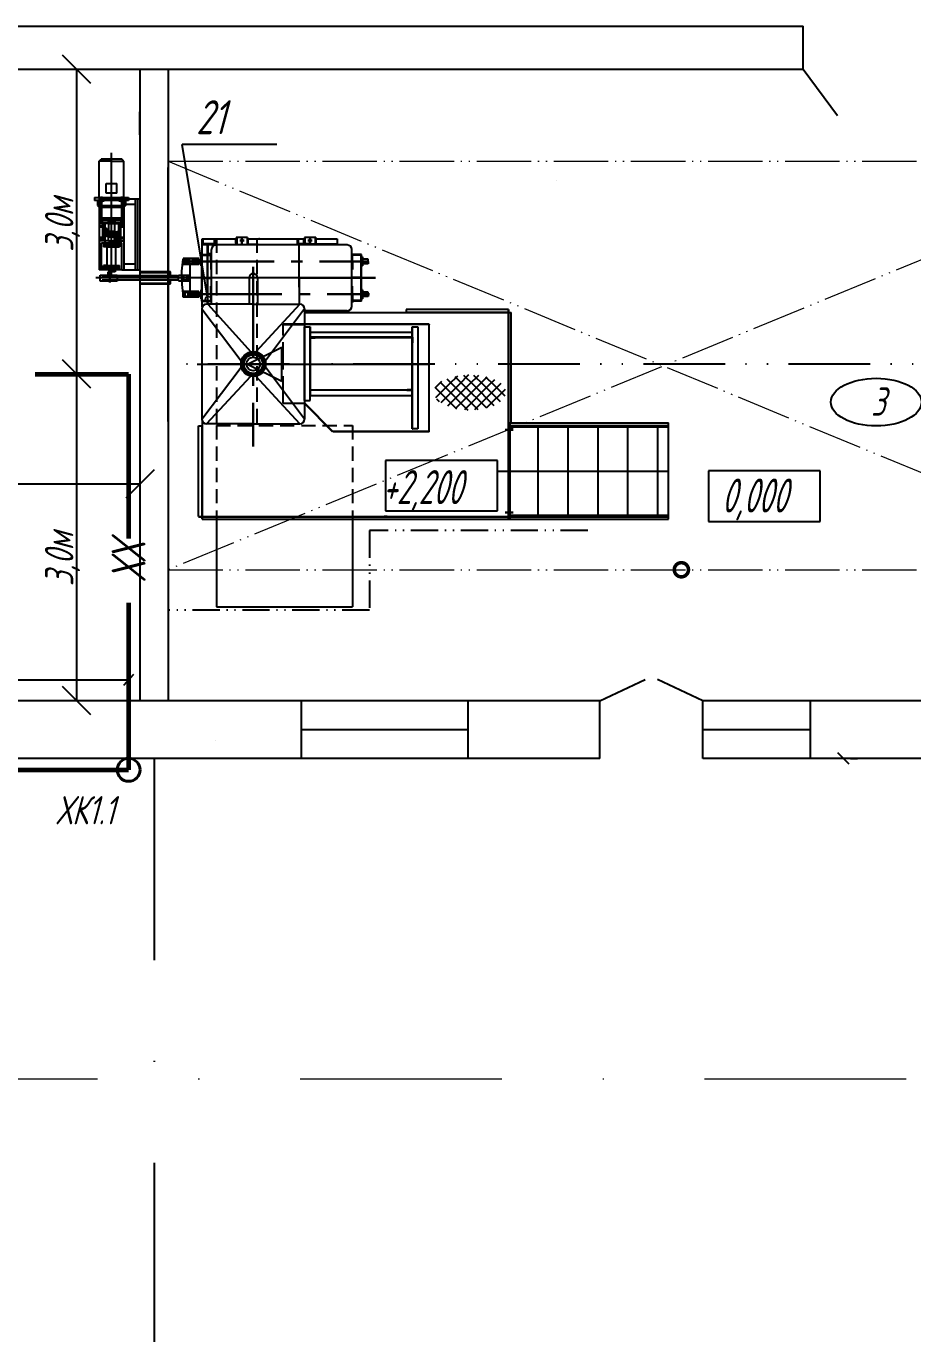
# Model space of a CAD drawing. Header units: millimetres. Extents: x 2185 to 8290, y 601 to 2456.
# Drawn here: x 6578.4 to 6656.6, y 1388.9 to 1504.3 of the extents above; entities that cross this region are included whole.
import ezdxf

# ---------------------------------------------------------------- set-up
doc = ezdxf.new("R2010")
doc.units = ezdxf.units.MM
for name, pattern in [('ACAD_ISO02W100', [15, 12, -3]), ('ACAD_ISO05W100', [33, 24, -3, 0, -3, 0, -3]), ('ACAD_ISO12W100', [21, 12, -3, 0, -3, 0, -3]), ('CENTER2', [28.575, 19.05, -3.175, 3.175, -3.175]), ('DASHDOTX2', [50.8, 25.4, -12.7, 0, -12.7]), ('DASHED2', [0.375, 0.25, -0.125]), ('gost6', [12, 8, -1.5, 1, -1.5])]:
    doc.linetypes.add(name, pattern=pattern)
for name, color, linetype in [('osnovnoy shtamp', 7, 'Continuous'), ('НОВЫЙ', 7, 'Continuous'), ('орудован', 7, 'Continuous'), ('ОСНОВНЫЕ', 7, 'Continuous'), ('РАЗМЕР', 6, 'Continuous'), ('текст', 7, 'Continuous'), ('ТХ', 7, 'Continuous'), ('Штрих', 3, 'ACAD_ISO02W100')]:
    doc.layers.add(name, color=color, linetype=linetype)
for name, color, linetype, lineweight in [('линия связи', 3, 'Continuous', 60), ('Линия связи (Вновь)', 3, 'Continuous', 60), ('осевые', 112, 'gost6', 30), ('размеры', 82, 'Continuous', 25), ('стена', 7, 'Continuous', 18)]:
    doc.layers.add(name, color=color, linetype=linetype, lineweight=lineweight)
doc.styles.add('Simplex', font='simplex.shx', dxfattribs={"width": 0.7, "oblique": 15})
doc.linetypes.add('ограждение1', pattern='A,6.35,-2.54,[133,ltypeshp.shx,S=2.54,R=0,X=-2.54,Y=0],-2.54,25.4', length=36.83)

# ---------------------------------------------------------------- blocks, each defined once
blk = doc.blocks.new('_DotSmall')
at = {"color": 0, "linetype": 'ByBlock', "lineweight": -3, "const_width": 0.5}
blk.add_lwpolyline([(-0.0625, 0, 1), (0.0625, 0, 1)], format="xyb", close=True, dxfattribs=at)
blk = doc.blocks.new('_Oblique')
at = {"color": 0, "linetype": 'ByBlock', "lineweight": -2}
blk.add_line((-0.5, -0.5), (0.5, 0.5), dxfattribs=at)

msp = doc.modelspace()

# ---------------------------------------------------------------- linework, layer by layer
at = {"color": 4}
for p, q in [((6602.95, 1479.03), (6613.95, 1479.03)), ((6602.95, 1479.03), (6621.2, 1479.03)), ((6611.94, 1479.28), (6611.94, 1479.03)), ((6611.95, 1479.06), (6620.95, 1479.06)), ((6620.95, 1461.03), (6620.95, 1479.28)), ((6620.98, 1469.28), (6620.98, 1479.28)), ((6615.53, 1473.17), (6616.03, 1472.66)), ((6616.45, 1473.42), (6615.69, 1472.66)), ((6616.22, 1473.38), (6616.93, 1472.66)), ((6617.44, 1473.52), (6616.59, 1472.66)), ((6617, 1473.49), (6617.83, 1472.66)), ((6618.3, 1473.47), (6617.49, 1472.66)), ((6617.88, 1473.51), (6618.73, 1472.66)), ((6619.05, 1473.33), (6618.39, 1472.66)), ((6618.93, 1473.36), (6619.63, 1472.66)), ((6614.79, 1472.66), (6614.47, 1472.34)), ((6614.5, 1472.4), (6616.37, 1470.53)), ((6615.69, 1472.66), (6614.53, 1471.5)), ((6615.06, 1472.93), (6614.79, 1472.66)), ((6614.95, 1472.85), (6615.14, 1472.66)), ((6616.59, 1472.66), (6614.98, 1471.06)), ((6615.14, 1472.66), (6617.38, 1470.42)), ((6617.49, 1472.66), (6615.58, 1470.75)), ((6616.03, 1472.66), (6618.24, 1470.46)), ((6618.39, 1472.66), (6616.27, 1470.55)), ((6616.93, 1472.66), (6619, 1470.6)), ((6619.28, 1472.66), (6617.06, 1470.44)), ((6617.83, 1472.66), (6619.67, 1470.83)), ((6620.18, 1472.66), (6617.95, 1470.43)), ((6618.73, 1472.66), (6620.23, 1471.16)), ((6620.65, 1472.23), (6619.02, 1470.6)), ((6619.71, 1473.09), (6619.28, 1472.66)), ((6619.63, 1472.66), (6620.63, 1471.66)), ((6620.27, 1472.75), (6620.18, 1472.66)), ((6614.59, 1471.42), (6614.84, 1471.17)), ((6593.92, 1469.03), (6593.92, 1460.78)), ((6593.95, 1469.46), (6593.95, 1460.78)), ((6620.95, 1461.03), (6620.95, 1469.26)), ((6620.95, 1461.03), (6620.95, 1469.17)), ((6620.95, 1460.78), (6620.95, 1469.03)), ((6621.07, 1469.28), (6621.07, 1460.78)), ((6621.07, 1469.06), (6635.07, 1469.06)), ((6621.07, 1469.03), (6635.07, 1469.03)), ((6635.07, 1468.91), (6621.07, 1468.91)), ((6623.58, 1461.15), (6623.58, 1468.91)), ((6626.21, 1461.15), (6626.21, 1468.91)), ((6628.85, 1461.15), (6628.85, 1468.91)), ((6631.48, 1461.15), (6631.48, 1468.91)), ((6634.11, 1461.15), (6634.11, 1468.91)), ((6635.07, 1460.78), (6635.07, 1469.28)), ((6593.63, 1461.03), (6620.95, 1461.03)), ((6593.63, 1461), (6620.95, 1461)), ((6600.65, 1461.03), (6620, 1461.03)), ((6621.07, 1461.15), (6635.07, 1461.15)), ((6621.07, 1461.03), (6635.07, 1461.03)), ((6621.07, 1461), (6635.07, 1461))]:
    msp.add_line(p, q, dxfattribs=at)
for p, q in [((6587.45, 1446.59), (6538.3, 1446.59)), ((6587.89, 1447.08), (6587.01, 1446.12))]:
    msp.add_line(p, q)
at = {"color": 1, "lineweight": 40}
msp.add_circle((6587.45, 1438.68), 1.01, dxfattribs=at)
at = {"layer": 'линия связи'}
for p, q in [((6579.2, 1473.59), (6587.45, 1473.59)), ((6587.45, 1473.59), (6587.45, 1459.1)), ((6587.45, 1453.41), (6587.45, 1438.68)), ((6574.9, 1438.68), (6587.45, 1438.68))]:
    msp.add_line(p, q, dxfattribs=at)
at = {"layer": 'НОВЫЙ', "color": 3, "linetype": 'CENTER2', "ltscale": 5}
for p, q in [((6585.95, 1482.62), (6585.95, 1493.11)), ((6604.45, 1482.08), (6584.56, 1482.08)), ((6593.51, 1474.48), (6613.96, 1474.48)), ((6620.05, 1465.03), (6635.07, 1465.03))]:
    msp.add_line(p, q, dxfattribs=at)
at = {"layer": 'НОВЫЙ', "color": 5, "linetype": 'DASHED2', "ltscale": 5}
for p, q in [((6595.19, 1485.53), (6595.19, 1469.07)), ((6598.75, 1485.53), (6598.75, 1469.07)), ((6595.19, 1469.07), (6607.19, 1469.07)), ((6595.19, 1469.07), (6595.19, 1460.78)), ((6607.19, 1469.07), (6607.19, 1460.78))]:
    msp.add_line(p, q, dxfattribs=at)
at = {"layer": 'НОВЫЙ', "color": 4, "linetype": 'ограждение1', "ltscale": 3}
for p, q in [((6620.95, 1479.28), (6611.94, 1479.28)), ((6621.2, 1469.28), (6621.2, 1479.03)), ((6593.63, 1461.03), (6593.63, 1469.03)), ((6620.95, 1469.28), (6635.07, 1469.28)), ((6593.95, 1460.78), (6635.07, 1460.78))]:
    msp.add_line(p, q, dxfattribs=at)
at = {"layer": 'НОВЫЙ', "color": 5, "ltscale": 10}
for p, q in [((6597.95, 1474.48), (6600.95, 1475.98)), ((6600.95, 1472.98), (6600.95, 1475.98)), ((6597.95, 1474.48), (6600.95, 1472.98))]:
    msp.add_line(p, q, dxfattribs=at)
at = {"layer": 'НОВЫЙ', "color": 3, "linetype": 'Continuous', "ltscale": 0.1}
for p, q in [((6619.97, 1465.97), (6610.11, 1465.97)), ((6610.11, 1465.97), (6610.11, 1461.52)), ((6619.97, 1461.52), (6619.97, 1465.97)), ((6648.44, 1465.05), (6638.58, 1465.05)), ((6638.58, 1465.05), (6638.58, 1460.6)), ((6648.44, 1460.6), (6648.44, 1465.05)), ((6610.11, 1461.52), (6619.97, 1461.52)), ((6638.58, 1460.6), (6648.44, 1460.6))]:
    msp.add_line(p, q, dxfattribs=at)
at = {"layer": 'НОВЫЙ', "color": 4}
msp.add_ellipse((6653.38, 1471.12), major_axis=(-4, 0), ratio=0.525, dxfattribs=at)
at = {"layer": 'осевые', "color": 3}
for p, q in [((6585.31, 1488.86), (6584.74, 1488.86)), ((6585.05, 1487.16), (6585.05, 1489.25)), ((6585.05, 1488.86), (6585.05, 1488.86)), ((6586.59, 1488.86), (6587.16, 1488.86)), ((6586.85, 1487.16), (6586.85, 1489.25)), ((6586.85, 1488.86), (6586.85, 1488.86)), ((6585.95, 1487.16), (6584.86, 1487.16)), ((6585.05, 1487.02), (6585.05, 1487.45)), ((6585.05, 1487.16), (6585.05, 1487.16)), ((6585.95, 1487.16), (6587.04, 1487.16)), ((6586.85, 1487.02), (6586.85, 1487.45)), ((6586.85, 1487.16), (6586.85, 1487.16)), ((6586.85, 1487.02), (6586.85, 1486.96)), ((6584.85, 1486.66), (6585.15, 1486.66)), ((6584.85, 1486.66), (6585, 1486.66)), ((6585, 1486.76), (6585, 1486.49)), ((6587.05, 1486.66), (6586.75, 1486.66)), ((6586.9, 1486.76), (6586.9, 1486.49)), ((6587.05, 1486.66), (6586.9, 1486.66)), ((6584.85, 1485.56), (6585.15, 1485.56)), ((6584.85, 1485.56), (6585, 1485.56)), ((6585, 1485.46), (6585, 1485.73)), ((6586.67, 1484.93), (6585.19, 1484.93)), ((6585.35, 1485.09), (6585.35, 1484.77)), ((6586.55, 1485.09), (6586.55, 1484.77)), ((6587.05, 1485.56), (6586.75, 1485.56)), ((6586.9, 1485.46), (6586.9, 1485.73)), ((6587.05, 1485.56), (6586.9, 1485.56)), ((6597.64, 1485.38), (6597.26, 1485.38)), ((6597.45, 1485.71), (6597.45, 1484.92)), ((6603.64, 1485.38), (6603.26, 1485.38)), ((6603.45, 1485.71), (6603.45, 1484.92)), ((6592.28, 1483.53), (6608.59, 1483.53)), ((6592.4, 1483.62), (6592.4, 1483.45)), ((6592.7, 1483.62), (6592.7, 1483.45)), ((6593.2, 1483.62), (6593.2, 1483.45)), ((6593.5, 1483.62), (6593.5, 1483.45)), ((6586.65, 1483.03), (6585.21, 1483.03)), ((6585.35, 1483.19), (6585.35, 1482.87)), ((6585.8, 1482.62), (6585.8, 1481.68)), ((6586.55, 1483.19), (6586.55, 1482.87)), ((6598.45, 1483.05), (6598.45, 1467.2)), ((6592.38, 1482.08), (6592.21, 1482.08)), ((6592.3, 1482.21), (6592.3, 1481.98)), ((6592.68, 1482.08), (6592.51, 1482.08)), ((6592.6, 1482.22), (6592.6, 1481.96)), ((6609.22, 1482.08), (6602.48, 1482.08)), ((6592.48, 1480.63), (6592.31, 1480.63)), ((6592.4, 1480.55), (6592.4, 1480.72)), ((6592.78, 1480.63), (6592.61, 1480.63)), ((6592.7, 1480.55), (6592.7, 1480.72)), ((6592.96, 1480.63), (6608.7, 1480.63)), ((6593.2, 1480.55), (6593.2, 1480.72)), ((6593.5, 1480.55), (6593.5, 1480.72)), ((6603.45, 1479.17), (6603.45, 1479.18)), ((6597.69, 1475.24), (6597.8, 1475.13)), ((6599.21, 1475.24), (6599.1, 1475.13)), ((6597.69, 1473.72), (6597.8, 1473.83)), ((6599.21, 1473.72), (6599.1, 1473.83)), ((6620.65, 1468.68), (6621.36, 1468.68)), ((6620.65, 1461.38), (6621.36, 1461.38))]:
    msp.add_line(p, q, dxfattribs=at)
at = {"layer": 'осевые', "color": 3, "lineweight": -3, "ltscale": 0.2}
for p, q in [((6585.5, 1486.42), (6585.5, 1485.77)), ((6586.4, 1486.17), (6586.4, 1485.43))]:
    msp.add_line(p, q, dxfattribs=at)
at = {"layer": 'осевые', "color": 3}
msp.add_circle((6598.45, 1474.48), 1, dxfattribs=at)
at = {"layer": 'ОСНОВНЫЕ', "color": 3, "lineweight": -3, "ltscale": 0.2}
for p, q in [((6584.86, 1492.38), (6585.04, 1492.56)), ((6586.86, 1492.56), (6585.04, 1492.56)), ((6587.04, 1492.38), (6586.86, 1492.56)), ((6585.48, 1490.4), (6586.41, 1490.4)), ((6585.48, 1489.54), (6585.48, 1490.4)), ((6586.41, 1489.54), (6585.48, 1489.54)), ((6586.41, 1489.54), (6586.41, 1490.4)), ((6584.45, 1489.16), (6584.45, 1488.89)), ((6587.45, 1488.89), (6584.45, 1488.89)), ((6584.72, 1488.89), (6584.72, 1488.46)), ((6584.72, 1488.46), (6587.18, 1488.46)), ((6584.72, 1488.46), (6584.86, 1488.33)), ((6584.86, 1488.33), (6587.04, 1488.33)), ((6587.18, 1488.46), (6587.04, 1488.33)), ((6587.18, 1488.89), (6587.18, 1488.46)), ((6587.45, 1489.16), (6587.45, 1488.89)), ((6586.96, 1487.34), (6584.94, 1487.34)), ((6585.72, 1486.98), (6585.47, 1487.34)), ((6585.72, 1486.86), (6585.72, 1486.98)), ((6585.72, 1486.98), (6586.18, 1486.98)), ((6586.18, 1486.98), (6586.42, 1487.34)), ((6586.18, 1486.86), (6586.18, 1486.98)), ((6585.35, 1485.86), (6585.35, 1486.18)), ((6585.67, 1486.18), (6585.35, 1486.18)), ((6585.35, 1486.04), (6585.45, 1486.04)), ((6585.35, 1485.95), (6585.45, 1485.95)), ((6585.96, 1485.86), (6585.35, 1485.86)), ((6585.4, 1486.04), (6585.4, 1486.04)), ((6585.41, 1486.33), (6585.41, 1486.21)), ((6585.5, 1486.42), (6585.45, 1486.42)), ((6585.45, 1486.04), (6586.55, 1486.04)), ((6585.45, 1485.95), (6586.35, 1485.95)), ((6585.48, 1486.3), (6585.52, 1486.3)), ((6585.5, 1486.29), (6585.48, 1486.29)), ((6585.48, 1486.29), (6585.48, 1486.29)), ((6585.5, 1486.42), (6585.55, 1486.42)), ((6585.5, 1486.19), (6585.5, 1486.19)), ((6585.57, 1486.29), (6585.57, 1486.29)), ((6585.65, 1485.66), (6585.65, 1485.86)), ((6585.67, 1486.86), (6586.22, 1486.86)), ((6585.67, 1486.86), (6585.67, 1486.18)), ((6586.25, 1486.18), (6585.67, 1486.18)), ((6586.35, 1485.86), (6585.96, 1485.86)), ((6586.22, 1486.86), (6586.22, 1486.18)), ((6586.25, 1486.04), (6586.25, 1486.18)), ((6586.35, 1485.95), (6586.55, 1485.95)), ((6586.55, 1485.86), (6586.35, 1485.86)), ((6586.55, 1486.04), (6586.55, 1485.86)), ((6586.55, 1485.86), (6586.55, 1485.66)), ((6585.67, 1485.66), (6585.65, 1485.66)), ((6586.55, 1485.66), (6585.67, 1485.66)), ((6585.67, 1485.35), (6585.67, 1485.66)), ((6586.22, 1485.35), (6586.22, 1485.66)), ((6586.4, 1485.43), (6586.35, 1485.43)), ((6586.38, 1485.56), (6586.42, 1485.56)), ((6586.4, 1485.55), (6586.38, 1485.55)), ((6586.4, 1485.43), (6586.45, 1485.43)), ((6586.42, 1485.55), (6586.42, 1485.55)), ((6586.45, 1485.43), (6586.45, 1485.64)), ((6613.96, 1478), (6602.96, 1478)), ((6613.96, 1477.97), (6602.96, 1477.97)), ((6602.96, 1477.75), (6602.96, 1471)), ((6602.96, 1471.25), (6602.96, 1477.75)), ((6602.96, 1477.75), (6602.96, 1471.25)), ((6602.96, 1477.75), (6603.46, 1477.75)), ((6603.46, 1477.75), (6603.42, 1477.75)), ((6603.42, 1477.75), (6603.42, 1477.75)), ((6603.42, 1477.75), (6603.42, 1471.25)), ((6603.46, 1471.25), (6603.46, 1477.75)), ((6603.46, 1477.75), (6603.46, 1477.3)), ((6612.46, 1468.75), (6612.46, 1477.75)), ((6612.46, 1477.75), (6612.96, 1477.75)), ((6612.5, 1468.75), (6612.5, 1477.75)), ((6612.96, 1477.75), (6612.96, 1468.75)), ((6613.96, 1468.5), (6613.96, 1478)), ((6603.92, 1476.84), (6603.42, 1476.84)), ((6603.46, 1477.3), (6612.46, 1477.3)), ((6603.46, 1477.3), (6603.46, 1471.7)), ((6612.46, 1476.84), (6603.46, 1476.84)), ((6612.46, 1476.8), (6603.46, 1476.8)), ((6603.51, 1476.8), (6603.9, 1476.8)), ((6612, 1476.84), (6612.5, 1476.84)), ((6612, 1476.82), (6612, 1476.84)), ((6612.4, 1476.8), (6612.02, 1476.8)), ((6612.46, 1477.3), (6612.46, 1476.8)), ((6612.46, 1476.8), (6612.46, 1476.84)), ((6612.46, 1476.84), (6612.46, 1476.84)), ((6612.46, 1476.8), (6612.46, 1476.8)), ((6612.46, 1476.8), (6612.46, 1476.8)), ((6612.46, 1476.36), (6612.46, 1476.74)), ((6612.5, 1476.84), (6612.5, 1476.34)), ((6612.46, 1476.34), (6612.46, 1476.34)), ((6612.5, 1476.34), (6612.48, 1476.34)), ((6612.46, 1472.16), (6603.46, 1472.16)), ((6612, 1472.18), (6612, 1472.16)), ((6612, 1472.16), (6612.5, 1472.16)), ((6612.4, 1472.2), (6612.02, 1472.2)), ((6602.96, 1471.25), (6603.46, 1471.25)), ((6605.43, 1468.51), (6602.96, 1471)), ((6605.46, 1468.53), (6602.98, 1471.02)), ((6603.46, 1471.7), (6612.46, 1471.7)), ((6603.46, 1471.25), (6603.46, 1471.25)), ((6613.96, 1468.53), (6605.46, 1468.53)), ((6613.96, 1468.5), (6605.46, 1468.5)), ((6612.96, 1468.75), (6612.46, 1468.75))]:
    msp.add_line(p, q, dxfattribs=at)
at = {"layer": 'ОСНОВНЫЕ', "color": 3}
for p, q in [((6584.86, 1489.16), (6584.86, 1492.38)), ((6585.95, 1492.38), (6584.86, 1492.38)), ((6585.95, 1492.38), (6587.04, 1492.38)), ((6587.04, 1489.16), (6587.04, 1492.38)), ((6590.95, 1482.62), (6590.95, 1490.37)), ((6584.45, 1489.16), (6587.45, 1489.16)), ((6584.85, 1488.34), (6584.85, 1482.78)), ((6584.94, 1488.33), (6584.94, 1487.34)), ((6585.95, 1488.33), (6586.96, 1488.33)), ((6586.96, 1488.33), (6586.96, 1487.34)), ((6587.05, 1482.78), (6587.05, 1488.33)), ((6588.05, 1488.56), (6587.18, 1488.56)), ((6587.45, 1489.06), (6588.45, 1489.06)), ((6588.05, 1482.78), (6588.05, 1489.06)), ((6588.25, 1489.06), (6588.25, 1482.78)), ((6584.85, 1486.96), (6585.72, 1486.96)), ((6585.35, 1486.96), (6585.35, 1485.18)), ((6586.18, 1486.96), (6587.05, 1486.96)), ((6586.55, 1486.96), (6586.55, 1485.18)), ((6585.67, 1486.86), (6584.85, 1486.86)), ((6585.15, 1486.86), (6585.15, 1485.35)), ((6585.17, 1486.86), (6585.17, 1485.35)), ((6585.4, 1485.84), (6585.4, 1485.86)), ((6585.6, 1485.84), (6585.4, 1485.84)), ((6585.41, 1486.33), (6585.49, 1486.33)), ((6585.5, 1486.21), (6585.41, 1486.21)), ((6585.41, 1485.84), (6585.41, 1485.77)), ((6585.42, 1486.33), (6585.42, 1486.29)), ((6585.44, 1486.29), (6585.42, 1486.29)), ((6585.44, 1486.33), (6585.44, 1486.29)), ((6585.45, 1486.42), (6585.45, 1486.21)), ((6585.45, 1485.84), (6585.45, 1485.77)), ((6585.49, 1486.33), (6585.49, 1486.3)), ((6585.49, 1486.29), (6585.52, 1486.29)), ((6585.5, 1486.21), (6585.59, 1486.21)), ((6585.59, 1486.33), (6585.51, 1486.33)), ((6585.51, 1486.33), (6585.51, 1486.3)), ((6585.55, 1486.42), (6585.55, 1486.21)), ((6585.55, 1486.33), (6585.55, 1486.21)), ((6585.55, 1485.84), (6585.55, 1485.77)), ((6585.56, 1486.33), (6585.56, 1486.29)), ((6585.56, 1486.29), (6585.58, 1486.29)), ((6585.58, 1486.33), (6585.58, 1486.29)), ((6585.59, 1486.21), (6585.59, 1486.33)), ((6585.59, 1485.84), (6585.59, 1485.77)), ((6585.6, 1485.84), (6585.6, 1485.86)), ((6586.22, 1486.86), (6587.05, 1486.86)), ((6586.3, 1486.06), (6586.3, 1486.04)), ((6586.5, 1486.06), (6586.3, 1486.06)), ((6586.31, 1486.13), (6586.4, 1486.13)), ((6586.31, 1486.06), (6586.31, 1486.13)), ((6586.35, 1486.06), (6586.35, 1486.13)), ((6586.49, 1486.13), (6586.4, 1486.13)), ((6586.45, 1486.06), (6586.45, 1486.13)), ((6586.49, 1486.06), (6586.49, 1486.13)), ((6586.5, 1486.06), (6586.5, 1486.04)), ((6586.73, 1486.86), (6586.73, 1485.35)), ((6586.75, 1486.86), (6586.75, 1485.35)), ((6585.67, 1485.35), (6584.85, 1485.35)), ((6585.05, 1485.18), (6586.85, 1485.18)), ((6585.05, 1482.78), (6585.05, 1485.18)), ((6585.47, 1485.06), (6585.25, 1485.06)), ((6585.25, 1485.06), (6585.25, 1484.81)), ((6585.5, 1484.81), (6585.25, 1484.81)), ((6585.41, 1485.77), (6585.5, 1485.77)), ((6585.47, 1485.07), (6585.47, 1485.14)), ((6585.47, 1485.14), (6586.42, 1485.14)), ((6585.47, 1485.12), (6585.47, 1484.84)), ((6586.42, 1485.07), (6585.47, 1485.07)), ((6586.42, 1485.06), (6585.47, 1485.06)), ((6586.42, 1485.06), (6585.47, 1485.06)), ((6586.42, 1484.84), (6585.47, 1484.84)), ((6585.47, 1484.84), (6585.5, 1484.81)), ((6585.59, 1485.77), (6585.5, 1485.77)), ((6585.5, 1484.81), (6586.39, 1484.81)), ((6585.57, 1483.16), (6585.57, 1484.81)), ((6585.67, 1485.35), (6586.22, 1485.35)), ((6585.67, 1485.14), (6585.73, 1485.17)), ((6585.72, 1485.35), (6586.18, 1485.35)), ((6585.73, 1485.17), (6586.17, 1485.17)), ((6585.8, 1485.35), (6585.8, 1485.17)), ((6586.1, 1485.17), (6586.1, 1485.35)), ((6586.1, 1485.17), (6586.1, 1485.35)), ((6586.1, 1485.28), (6586.1, 1485.17)), ((6586.22, 1485.14), (6586.17, 1485.17)), ((6586.22, 1485.35), (6587.05, 1485.35)), ((6586.4, 1485.64), (6586.31, 1485.64)), ((6586.31, 1485.64), (6586.31, 1485.52)), ((6586.31, 1485.52), (6586.39, 1485.52)), ((6586.34, 1485.56), (6586.32, 1485.56)), ((6586.32, 1485.52), (6586.32, 1485.56)), ((6586.32, 1483.16), (6586.32, 1484.81)), ((6586.34, 1485.52), (6586.34, 1485.56)), ((6586.35, 1485.52), (6586.35, 1485.64)), ((6586.35, 1485.43), (6586.35, 1485.64)), ((6586.41, 1485.56), (6586.39, 1485.56)), ((6586.39, 1485.52), (6586.39, 1485.55)), ((6586.39, 1485.55), (6586.42, 1485.55)), ((6586.42, 1484.84), (6586.39, 1484.81)), ((6586.39, 1484.81), (6586.65, 1484.81)), ((6586.4, 1485.64), (6586.49, 1485.64)), ((6586.41, 1485.52), (6586.41, 1485.55)), ((6586.49, 1485.52), (6586.41, 1485.52)), ((6586.42, 1485.06), (6586.42, 1485.14)), ((6586.42, 1485.06), (6586.42, 1484.84)), ((6586.42, 1485.06), (6586.65, 1485.06)), ((6586.45, 1485.43), (6586.45, 1485.64)), ((6586.46, 1485.56), (6586.48, 1485.56)), ((6586.46, 1485.52), (6586.46, 1485.56)), ((6586.48, 1485.52), (6586.48, 1485.56)), ((6586.49, 1485.52), (6586.49, 1485.64)), ((6586.65, 1485.06), (6586.65, 1484.81)), ((6586.85, 1482.78), (6586.85, 1485.18)), ((6593.95, 1484.13), (6593.95, 1485.53)), ((6593.95, 1485.53), (6596.95, 1485.53)), ((6593.95, 1485.03), (6596.95, 1485.03)), ((6594.45, 1484.13), (6594.45, 1485.03)), ((6594.45, 1485.03), (6594.45, 1484.23)), ((6606.73, 1484.98), (6595.16, 1484.98)), ((6595.25, 1484.98), (6595.25, 1485.03)), ((6596.9, 1485.15), (6596.9, 1485.53)), ((6596.95, 1485.63), (6596.95, 1484.98)), ((6597.95, 1485.63), (6596.95, 1485.63)), ((6596.95, 1485.63), (6596.99, 1485.63)), ((6596.99, 1485.63), (6596.99, 1484.98)), ((6597.45, 1485.29), (6597.45, 1485.43)), ((6597.95, 1485.63), (6597.91, 1485.63)), ((6597.91, 1485.63), (6597.91, 1484.98)), ((6597.95, 1485.63), (6597.95, 1484.98)), ((6597.95, 1485.53), (6602.95, 1485.53)), ((6598, 1485.53), (6597.95, 1485.53)), ((6597.95, 1485.03), (6602.95, 1485.03)), ((6598, 1485.15), (6598, 1485.53)), ((6598.88, 1485.03), (6598.02, 1485.03)), ((6598.88, 1485.03), (6598.02, 1485.03)), ((6599, 1485.53), (6598.95, 1485.53)), ((6599, 1485.53), (6598.95, 1485.53)), ((6602.48, 1481.25), (6602.48, 1484.98)), ((6602.9, 1485.15), (6602.9, 1485.53)), ((6602.95, 1485.63), (6602.95, 1484.98)), ((6603.95, 1485.63), (6602.95, 1485.63)), ((6602.95, 1485.63), (6602.99, 1485.63)), ((6602.99, 1485.63), (6602.99, 1484.98)), ((6603.95, 1485.63), (6603.91, 1485.63)), ((6603.91, 1485.63), (6603.91, 1484.98)), ((6603.95, 1485.63), (6603.95, 1484.98)), ((6603.95, 1485.53), (6605.85, 1485.53)), ((6603.95, 1485.03), (6605.85, 1485.03)), ((6604, 1485.15), (6604, 1485.53)), ((6605.85, 1485.53), (6605.85, 1485.03)), ((6592.15, 1482.68), (6592.25, 1483.73)), ((6593.65, 1483.78), (6592.25, 1483.78)), ((6592.25, 1483.78), (6592.25, 1483.28)), ((6592.25, 1483.71), (6592.85, 1483.71)), ((6592.85, 1483.35), (6592.85, 1483.71)), ((6593.05, 1483.71), (6593.05, 1483.35)), ((6593.05, 1483.71), (6593.82, 1483.71)), ((6593.65, 1483.28), (6593.65, 1483.78)), ((6593.65, 1483.35), (6593.65, 1483.71)), ((6593.9, 1483.93), (6593.82, 1483.93)), ((6593.82, 1483.93), (6593.82, 1483.93)), ((6593.82, 1483.93), (6593.82, 1483.13)), ((6593.9, 1480.03), (6593.9, 1484.13)), ((6593.9, 1484.13), (6594.76, 1484.13)), ((6593.95, 1480.03), (6593.95, 1484.13)), ((6593.95, 1484.09), (6594.76, 1484.09)), ((6594.45, 1484.23), (6594.71, 1484.23)), ((6594.45, 1480.07), (6594.45, 1484.09)), ((6594.71, 1484.13), (6594.71, 1484.25)), ((6594.71, 1484.25), (6594.74, 1484.25)), ((6594.71, 1483.54), (6594.71, 1484.09)), ((6594.71, 1483.54), (6594.71, 1482.83)), ((6594.74, 1484.25), (6594.74, 1484.14)), ((6594.74, 1484.23), (6594.76, 1484.23)), ((6594.74, 1484.13), (6594.74, 1484.22)), ((6594.74, 1484.22), (6594.76, 1484.22)), ((6594.74, 1484.09), (6594.74, 1483.76)), ((6594.74, 1482.83), (6594.74, 1483.76)), ((6594.76, 1479.75), (6594.76, 1484.58)), ((6607.13, 1479.58), (6607.13, 1484.58)), ((6607.16, 1484.21), (6607.13, 1484.21)), ((6608, 1484.13), (6607.13, 1484.13)), ((6607.95, 1484.09), (6607.13, 1484.09)), ((6607.19, 1484.24), (6607.16, 1484.24)), ((6607.16, 1484.24), (6607.16, 1484.13)), ((6607.16, 1484.13), (6607.16, 1484.21)), ((6607.16, 1484.09), (6607.16, 1483.76)), ((6607.16, 1483.53), (6607.16, 1484.09)), ((6607.16, 1482.82), (6607.16, 1483.76)), ((6607.19, 1484.13), (6607.19, 1484.24)), ((6607.19, 1483.53), (6607.19, 1484.09)), ((6607.19, 1483.53), (6607.19, 1482.82)), ((6607.95, 1480.03), (6607.95, 1484.13)), ((6608, 1480.03), (6608, 1484.13)), ((6608.08, 1483.93), (6608, 1483.93)), ((6608.09, 1483.93), (6608.09, 1483.13)), ((6608.59, 1483.73), (6608.09, 1483.73)), ((6608.59, 1483.53), (6608.59, 1483.73)), ((6608.59, 1483.73), (6608.59, 1483.73)), ((6608.59, 1483.53), (6608.59, 1483.33)), ((6585.77, 1482.78), (6584.85, 1482.78)), ((6585.25, 1482.91), (6585.25, 1483.16)), ((6585.5, 1483.16), (6585.25, 1483.16)), ((6585.47, 1482.91), (6585.25, 1482.91)), ((6585.47, 1483.13), (6585.5, 1483.16)), ((6585.47, 1482.91), (6585.47, 1483.13)), ((6586.42, 1483.13), (6585.47, 1483.13)), ((6586.42, 1482.91), (6585.47, 1482.91)), ((6585.47, 1482.91), (6585.47, 1482.83)), ((6585.47, 1482.84), (6585.47, 1482.9)), ((6586.42, 1482.9), (6585.47, 1482.9)), ((6585.47, 1482.83), (6586.42, 1482.83)), ((6585.5, 1483.16), (6586.39, 1483.16)), ((6585.95, 1482.62), (6585.65, 1482.62)), ((6585.65, 1482.31), (6585.65, 1482.62)), ((6585.67, 1482.83), (6585.73, 1482.8)), ((6585.73, 1482.8), (6586.17, 1482.8)), ((6585.75, 1482.62), (6585.75, 1482.74)), ((6585.77, 1482.74), (6585.77, 1482.8)), ((6585.77, 1482.8), (6585.77, 1482.74)), ((6585.77, 1482.74), (6586.27, 1482.74)), ((6586.27, 1482.62), (6585.95, 1482.62)), ((6585.95, 1482.31), (6585.95, 1482.62)), ((6586.12, 1482.74), (6586.12, 1482.8)), ((6586.85, 1482.78), (6586.12, 1482.78)), ((6586.22, 1482.83), (6586.17, 1482.8)), ((6586.27, 1482.74), (6586.27, 1482.62)), ((6586.42, 1483.13), (6586.39, 1483.16)), ((6586.39, 1483.16), (6586.65, 1483.16)), ((6586.42, 1482.91), (6586.42, 1483.13)), ((6586.42, 1482.91), (6586.65, 1482.91)), ((6586.42, 1482.91), (6586.42, 1482.83)), ((6586.65, 1482.91), (6586.65, 1483.16)), ((6586.85, 1482.78), (6588.45, 1482.78)), ((6588.05, 1483.28), (6587.05, 1483.28)), ((6591.15, 1482.62), (6588.45, 1482.62)), ((6588.45, 1482.62), (6588.45, 1482.56)), ((6588.45, 1482.56), (6591.15, 1482.56)), ((6591.15, 1482.27), (6591.15, 1482.62)), ((6591.85, 1482.33), (6592.77, 1482.33)), ((6591.85, 1481.83), (6591.85, 1482.33)), ((6592.15, 1482.33), (6592.15, 1482.68)), ((6592.25, 1483.35), (6592.85, 1483.35)), ((6593.65, 1483.28), (6592.25, 1483.28)), ((6592.25, 1483.28), (6593.65, 1483.28)), ((6592.77, 1482.08), (6592.77, 1482.33)), ((6592.85, 1483.28), (6592.85, 1482.33)), ((6592.85, 1482.33), (6592.85, 1480.88)), ((6593.05, 1483.35), (6593.82, 1483.35)), ((6593.82, 1483.13), (6593.9, 1483.13)), ((6594.71, 1482.83), (6594.74, 1482.83)), ((6594.74, 1482.86), (6594.77, 1482.86)), ((6607.16, 1482.85), (6607.13, 1482.85)), ((6607.19, 1482.82), (6607.16, 1482.82)), ((6608, 1483.13), (6608.08, 1483.13)), ((6608.59, 1483.33), (6608.09, 1483.33)), ((6608.59, 1483.33), (6608.59, 1483.33)), ((6584.93, 1481.79), (6584.93, 1482.31)), ((6584.93, 1482.31), (6586.43, 1482.31)), ((6586.43, 1481.79), (6584.93, 1481.79)), ((6591.77, 1482.27), (6585.13, 1482.27)), ((6591.85, 1481.89), (6585.13, 1481.89)), ((6585.8, 1482.31), (6585.65, 1482.31)), ((6585.65, 1482.31), (6585.65, 1482.31)), ((6586.43, 1482.31), (6586.43, 1482.08)), ((6586.43, 1482.08), (6586.43, 1481.79)), ((6588.45, 1481.6), (6591.15, 1481.6)), ((6591.15, 1481.54), (6588.45, 1481.54)), ((6588.45, 1481.54), (6591.15, 1481.54)), ((6590.95, 1469.42), (6590.95, 1481.54)), ((6591.15, 1481.54), (6591.05, 1481.54)), ((6591.15, 1481.54), (6591.15, 1481.89)), ((6591.67, 1482.27), (6591.85, 1482.27)), ((6591.85, 1481.83), (6592.77, 1481.83)), ((6592.12, 1482.28), (6592.12, 1481.88)), ((6592.77, 1482.28), (6592.12, 1482.28)), ((6592.77, 1481.88), (6592.12, 1481.88)), ((6592.15, 1481.83), (6592.15, 1481.48)), ((6592.15, 1481.48), (6592.25, 1480.43)), ((6592.77, 1482.09), (6592.77, 1481.83)), ((6593.95, 1482.1), (6594.76, 1482.1)), ((6593.95, 1482.06), (6594.76, 1482.06)), ((6594.71, 1480.64), (6594.71, 1481.35)), ((6594.71, 1481.35), (6594.74, 1481.35)), ((6594.74, 1481.35), (6594.74, 1480.41)), ((6594.74, 1481.32), (6594.76, 1481.32)), ((6598.07, 1482.08), (6598.07, 1479.75)), ((6598.82, 1482.08), (6598.82, 1479.75)), ((6602.48, 1482.08), (6602.48, 1479.75)), ((6607.95, 1482.1), (6607.13, 1482.1)), ((6607.95, 1482.06), (6607.13, 1482.06)), ((6607.16, 1481.31), (6607.13, 1481.31)), ((6607.19, 1481.34), (6607.16, 1481.34)), ((6607.16, 1481.34), (6607.16, 1480.41)), ((6607.19, 1480.63), (6607.19, 1481.34)), ((6593.65, 1480.88), (6592.25, 1480.88)), ((6592.25, 1480.38), (6592.25, 1480.88)), ((6592.25, 1480.88), (6593.65, 1480.88)), ((6592.25, 1480.81), (6592.85, 1480.81)), ((6592.25, 1480.45), (6592.85, 1480.45)), ((6593.65, 1480.38), (6592.25, 1480.38)), ((6592.85, 1480.81), (6592.85, 1480.45)), ((6593.05, 1480.45), (6593.05, 1480.81)), ((6593.05, 1480.81), (6593.82, 1480.81)), ((6593.05, 1480.45), (6593.82, 1480.45)), ((6593.65, 1480.88), (6593.65, 1480.38)), ((6593.65, 1480.81), (6593.65, 1480.45)), ((6593.9, 1481.03), (6593.82, 1481.03)), ((6593.82, 1481.03), (6593.82, 1480.23)), ((6593.82, 1480.23), (6593.9, 1480.23)), ((6593.9, 1480.03), (6594.77, 1480.03)), ((6593.95, 1480.03), (6593.95, 1480.07)), ((6593.95, 1480.07), (6594.77, 1480.07)), ((6593.95, 1479.51), (6593.95, 1480.03)), ((6594.45, 1479.75), (6594.45, 1480.03)), ((6594.71, 1480.64), (6594.71, 1480.08)), ((6594.71, 1480.04), (6594.71, 1479.93)), ((6594.74, 1480.64), (6594.74, 1480.08)), ((6594.74, 1480.08), (6594.74, 1480.41)), ((6594.74, 1479.93), (6594.74, 1480.04)), ((6594.74, 1480.04), (6594.74, 1479.96)), ((6607.95, 1480.07), (6607.13, 1480.07)), ((6608, 1480.03), (6607.13, 1480.03)), ((6607.16, 1480.63), (6607.16, 1480.07)), ((6607.16, 1480.07), (6607.16, 1480.41)), ((6607.16, 1479.92), (6607.16, 1480.03)), ((6607.16, 1480.03), (6607.16, 1479.95)), ((6607.19, 1480.63), (6607.19, 1480.07)), ((6607.19, 1480.03), (6607.19, 1479.92)), ((6607.95, 1480.03), (6607.95, 1480.07)), ((6608.08, 1481.03), (6608, 1481.03)), ((6608, 1480.23), (6608.08, 1480.23)), ((6608.09, 1481.03), (6608.09, 1480.23)), ((6608.59, 1480.83), (6608.09, 1480.83)), ((6608.59, 1480.43), (6608.09, 1480.43)), ((6608.59, 1480.63), (6608.59, 1480.83)), ((6608.59, 1480.83), (6608.59, 1480.83)), ((6608.59, 1480.63), (6608.59, 1480.43)), ((6608.59, 1480.43), (6608.59, 1480.43)), ((6593.92, 1479.35), (6597.39, 1474.77)), ((6593.92, 1479.35), (6593.92, 1469.61)), ((6598.44, 1479.75), (6594.32, 1479.75)), ((6594.45, 1479.75), (6598.23, 1475.56)), ((6594.71, 1479.93), (6594.74, 1479.93)), ((6594.74, 1479.96), (6594.76, 1479.96)), ((6598.44, 1479.75), (6602.56, 1479.75)), ((6602.56, 1479.75), (6598.67, 1475.56)), ((6602.96, 1479.35), (6599.51, 1474.77)), ((6602.96, 1479.35), (6602.96, 1469.61)), ((6606.73, 1479.18), (6602.96, 1479.18)), ((6607.16, 1479.95), (6607.13, 1479.95)), ((6607.19, 1479.92), (6607.16, 1479.92)), ((6613.95, 1479.03), (6613.3, 1479.03)), ((6597.7, 1475.14), (6597.8, 1475.24)), ((6599.11, 1475.24), (6599.21, 1475.14)), ((6593.92, 1469.61), (6597.39, 1474.2)), ((6594.32, 1469.21), (6598.23, 1473.41)), ((6597.79, 1473.73), (6597.69, 1473.83)), ((6602.56, 1469.21), (6598.67, 1473.41)), ((6599.2, 1473.82), (6599.1, 1473.72)), ((6602.96, 1469.61), (6599.51, 1474.2)), ((6593.63, 1469.03), (6593.95, 1469.03)), ((6598.44, 1469.21), (6594.32, 1469.21)), ((6598.44, 1469.21), (6602.56, 1469.21))]:
    msp.add_line(p, q, dxfattribs=at)
at = {"layer": 'ОСНОВНЫЕ', "color": 3, "lineweight": 20}
for p, q in [((6585.57, 1486.21), (6585.42, 1486.21)), ((6585.42, 1486.21), (6585.42, 1486.18)), ((6585.5, 1486.18), (6585.49, 1486.21)), ((6585.51, 1486.18), (6585.5, 1486.21)), ((6585.57, 1486.18), (6585.57, 1486.21)), ((6586.32, 1485.66), (6586.32, 1485.64)), ((6586.38, 1485.66), (6586.4, 1485.64)), ((6586.4, 1485.66), (6586.41, 1485.64)), ((6586.47, 1485.64), (6586.47, 1485.66))]:
    msp.add_line(p, q, dxfattribs=at)
at = {"layer": 'ОСНОВНЫЕ', "color": 3}
for centre, radius in [((6585.05, 1487.16), 0.095), ((6586.85, 1487.16), 0.095), ((6597.45, 1485.38), 0.09), ((6598.45, 1474.48), 1.1), ((6598.45, 1474.48), 0.85), ((6598.45, 1474.48), 0.83), ((6598.44, 1474.48), 0.6)]:
    msp.add_circle(centre, radius, dxfattribs=at)
at = {"layer": 'ОСНОВНЫЕ', "color": 3, "lineweight": -3, "ltscale": 0.2}
for centre, radius, start, end in [((6585.48, 1486.29), 0.00575, 90, 180), ((6585.48, 1486.29), 0.00575, 180, 270), ((6585.52, 1486.29), 0.00575, 0, 90), ((6586.38, 1485.55), 0.00575, 90, 180), ((6586.38, 1485.55), 0.00575, 180, 270), ((6586.42, 1485.55), 0.00575, 0, 90), ((6612.02, 1476.82), 0.018, 180, 270), ((6612.4, 1476.74), 0.055, 0, 90), ((6612.48, 1476.36), 0.018, 180, 270), ((6612.02, 1472.18), 0.018, 90, 180)]:
    msp.add_arc(centre, radius, start, end, dxfattribs=at)
at = {"layer": 'ОСНОВНЫЕ', "color": 3}
for centre, radius, start, end in [((6585.52, 1486.29), 0.00575, 270, 0), ((6586.42, 1485.55), 0.00575, 270, 0), ((6595.16, 1484.58), 0.4, 90, 180), ((6597.02, 1485.15), 0.12, 180, 233.6657), ((6597.88, 1485.15), 0.12, 305.0416, 0), ((6603.02, 1485.15), 0.12, 180, 233.6657), ((6603.88, 1485.15), 0.12, 305.0416, 0), ((6606.73, 1484.58), 0.4, 0, 90), ((6598.45, 1482.08), 0.375, 0, 180), ((6594.32, 1479.35), 0.4, 90, 180), ((6602.56, 1479.35), 0.4, 0, 90), ((6606.73, 1479.58), 0.4, 270, 0), ((6594.32, 1469.61), 0.4, 180, 270), ((6602.56, 1469.61), 0.4, 270, 0)]:
    msp.add_arc(centre, radius, start, end, dxfattribs=at)
at = {"layer": 'РАЗМЕР', "color": 3}
for p, q in [((6584.85, 1489.06), (6584.85, 1489.06)), ((6587.05, 1489.06), (6587.05, 1489.06)), ((6587.05, 1487.02), (6587.05, 1487.02)), ((6585.15, 1486.04), (6585.15, 1486.04)), ((6585.46, 1486.42), (6585.46, 1486.33)), ((6585.54, 1486.42), (6585.54, 1486.33)), ((6585.95, 1486.04), (6585.95, 1486.06)), ((6586.36, 1485.43), (6586.36, 1485.52)), ((6586.44, 1485.43), (6586.44, 1485.52)), ((6593.9, 1483.93), (6593.9, 1483.93)), ((6608.59, 1483.53), (6608.59, 1483.53)), ((6588.45, 1482.59), (6588.47, 1482.56)), ((6588.53, 1482.62), (6588.59, 1482.56)), ((6588.64, 1482.62), (6588.7, 1482.56)), ((6588.75, 1482.62), (6588.81, 1482.56)), ((6588.86, 1482.62), (6588.92, 1482.56)), ((6588.97, 1482.62), (6589.03, 1482.56)), ((6589.09, 1482.62), (6589.15, 1482.56)), ((6589.2, 1482.62), (6589.26, 1482.56)), ((6589.31, 1482.62), (6589.37, 1482.56)), ((6589.42, 1482.62), (6589.48, 1482.56)), ((6589.54, 1482.62), (6589.6, 1482.56)), ((6589.65, 1482.62), (6589.71, 1482.56)), ((6589.76, 1482.62), (6589.82, 1482.56)), ((6589.87, 1482.62), (6589.93, 1482.56)), ((6589.98, 1482.62), (6590.04, 1482.56)), ((6590.1, 1482.62), (6590.16, 1482.56)), ((6590.21, 1482.62), (6590.27, 1482.56)), ((6590.32, 1482.62), (6590.38, 1482.56)), ((6590.43, 1482.62), (6590.49, 1482.56)), ((6590.55, 1482.62), (6590.61, 1482.56)), ((6590.66, 1482.62), (6590.72, 1482.56)), ((6590.77, 1482.62), (6590.83, 1482.56)), ((6590.88, 1482.62), (6590.94, 1482.56)), ((6591, 1482.62), (6591.06, 1482.56)), ((6591.11, 1482.62), (6591.15, 1482.58)), ((6593.82, 1483.13), (6593.82, 1483.13)), ((6588.45, 1481.58), (6588.48, 1481.54)), ((6588.54, 1481.6), (6588.6, 1481.54)), ((6588.65, 1481.6), (6588.71, 1481.54)), ((6588.76, 1481.6), (6588.82, 1481.54)), ((6588.87, 1481.6), (6588.93, 1481.54)), ((6588.98, 1481.6), (6589.04, 1481.54)), ((6589.1, 1481.6), (6589.16, 1481.54)), ((6589.21, 1481.6), (6589.27, 1481.54)), ((6589.32, 1481.6), (6589.38, 1481.54)), ((6589.43, 1481.6), (6589.49, 1481.54)), ((6589.55, 1481.6), (6589.61, 1481.54)), ((6589.66, 1481.6), (6589.72, 1481.54)), ((6589.77, 1481.6), (6589.83, 1481.54)), ((6589.88, 1481.6), (6589.94, 1481.54)), ((6589.99, 1481.6), (6590.05, 1481.54)), ((6590.11, 1481.6), (6590.17, 1481.54)), ((6590.22, 1481.6), (6590.28, 1481.54)), ((6590.33, 1481.6), (6590.39, 1481.54)), ((6590.44, 1481.6), (6590.5, 1481.54)), ((6590.56, 1481.6), (6590.62, 1481.54)), ((6590.67, 1481.6), (6590.73, 1481.54)), ((6590.78, 1481.6), (6590.84, 1481.54)), ((6590.89, 1481.6), (6590.95, 1481.54)), ((6591, 1481.6), (6591.06, 1481.54)), ((6591.12, 1481.6), (6591.15, 1481.57)), ((6621.07, 1469.28), (6621.07, 1469.28)), ((6621.07, 1461.15), (6621.07, 1461.15))]:
    msp.add_line(p, q, dxfattribs=at)
at = {"layer": 'РАЗМЕР', "color": 3, "lineweight": -3, "ltscale": 0.2}
for p, q in [((6585.35, 1486.04), (6585.35, 1486.04)), ((6586.25, 1486.04), (6586.25, 1486.04)), ((6586.4, 1486.04), (6586.4, 1486.04)), ((6585.65, 1485.66), (6585.65, 1485.66))]:
    msp.add_line(p, q, dxfattribs=at)
at = {"layer": 'размеры'}
for p, q in [((6582.86, 1500.48), (6582.86, 1444.78)), ((6517.2, 1463.9), (6588.45, 1463.9))]:
    msp.add_line(p, q, dxfattribs=at)
at = {"layer": 'размеры', "color": 3, "linetype": 'ACAD_ISO05W100', "lineweight": 5, "ltscale": 0.2}
for p, q in [((6590.95, 1492.36), (6678.45, 1492.36)), ((6590.95, 1492.36), (6678.45, 1456.18)), ((6678.45, 1492.36), (6590.95, 1456.33)), ((6590.95, 1456.33), (6678.45, 1456.33))]:
    msp.add_line(p, q, dxfattribs=at)
at = {"layer": 'текст', "color": 3}
for p, q in [((6584.45, 1489.16), (6584.45, 1489.16)), ((6587.45, 1489.16), (6587.45, 1489.16)), ((6588.05, 1488.56), (6588.05, 1488.56)), ((6588.25, 1489.06), (6588.25, 1489.06)), ((6585.35, 1486.96), (6585.35, 1486.96)), ((6586.55, 1486.96), (6586.55, 1486.96)), ((6585.75, 1482.74), (6585.77, 1482.74)), ((6585.75, 1482.62), (6585.75, 1482.62)), ((6585.77, 1482.74), (6585.77, 1482.74)), ((6586.27, 1482.74), (6586.27, 1482.74)), ((6586.27, 1482.62), (6586.27, 1482.62)), ((6588.05, 1483.28), (6588.05, 1483.28)), ((6584.93, 1482.31), (6584.93, 1482.31)), ((6584.93, 1481.79), (6584.93, 1481.79)), ((6586.43, 1482.08), (6586.43, 1482.08)), ((6586.43, 1481.79), (6586.43, 1481.79)), ((6620.95, 1469.35), (6620.95, 1469.35)), ((6593.63, 1461.03), (6593.63, 1461.03)), ((6610.25, 1461.03), (6610, 1461.03)), ((6610.25, 1461.03), (6610.25, 1461.03)), ((6615.6, 1461.03), (6615.6, 1461.03))]:
    msp.add_line(p, q, dxfattribs=at)
at = {"layer": 'текст', "color": 3, "lineweight": -3, "ltscale": 0.2}
for p, q in [((6601.08, 1478), (6601.08, 1477.97)), ((6601.08, 1477.97), (6601.08, 1477.97)), ((6602.96, 1478), (6602.96, 1478)), ((6612.46, 1477.75), (6612.46, 1477.75)), ((6612.96, 1477.75), (6612.96, 1477.75)), ((6613.96, 1478), (6613.96, 1477.97)), ((6613.96, 1477.97), (6613.96, 1477.97)), ((6603.42, 1476.84), (6603.42, 1476.34)), ((6603.46, 1477.3), (6603.46, 1477.3)), ((6603.46, 1476.36), (6603.46, 1476.74)), ((6603.92, 1476.82), (6603.92, 1476.84)), ((6603.42, 1476.34), (6603.44, 1476.34)), ((6603.46, 1476.34), (6603.46, 1476.34)), ((6612.46, 1472.66), (6612.46, 1472.66)), ((6612.46, 1472.2), (6612.46, 1472.2)), ((6612.46, 1472.2), (6612.46, 1472.16)), ((6612.46, 1472.16), (6612.46, 1472.16)), ((6612.5, 1472.66), (6612.48, 1472.66)), ((6612.5, 1472.16), (6612.5, 1472.66)), ((6602.96, 1471.25), (6602.96, 1471.25)), ((6602.98, 1471.02), (6602.96, 1471)), ((6602.96, 1471), (6602.96, 1471)), ((6605.46, 1468.53), (6605.43, 1468.51)), ((6605.46, 1468.53), (6605.46, 1468.5)), ((6605.46, 1468.5), (6605.46, 1468.5)), ((6612.96, 1468.75), (6612.46, 1468.75)), ((6612.46, 1468.75), (6612.46, 1468.75)), ((6612.46, 1468.75), (6612.5, 1468.75)), ((6612.5, 1468.75), (6612.5, 1468.75)), ((6612.96, 1468.75), (6612.96, 1468.75)), ((6612.96, 1468.5), (6612.96, 1468.5)), ((6613.96, 1468.75), (6613.96, 1468.75)), ((6613.96, 1468.5), (6613.96, 1468.53)), ((6613.96, 1468.53), (6613.96, 1468.53))]:
    msp.add_line(p, q, dxfattribs=at)
for centre, radius, start, end in [((6603.51, 1476.74), 0.055, 90, 180), ((6603.9, 1476.82), 0.018, 270, 0), ((6603.44, 1476.36), 0.018, 270, 0), ((6612.4, 1472.25), 0.055, 270, 0), ((6612.48, 1472.64), 0.018, 90, 180)]:
    msp.add_arc(centre, radius, start, end, dxfattribs=at)
at = {"layer": 'ТХ', "color": 3, "ltscale": 0.2}
for p, q in [((6560.95, 1504.28), (6646.95, 1504.28)), ((6646.95, 1500.48), (6646.95, 1504.28)), ((6517.2, 1500.48), (6646.95, 1500.48)), ((6588.45, 1500.48), (6588.45, 1444.78)), ((6590.95, 1500.48), (6590.95, 1444.78)), ((6646.95, 1500.48), (6649.97, 1496.39)), ((6629, 1444.78), (6633.02, 1446.65)), ((6638.1, 1444.78), (6634.08, 1446.65)), ((6629, 1444.78), (6566.9, 1444.78)), ((6602.7, 1439.68), (6602.7, 1444.78)), ((6617.4, 1439.68), (6617.4, 1444.78)), ((6629, 1439.68), (6629, 1444.78)), ((6662.45, 1444.78), (6638.1, 1444.78)), ((6638.1, 1439.68), (6638.1, 1444.78)), ((6647.6, 1439.68), (6647.6, 1444.78)), ((6602.7, 1442.23), (6617.4, 1442.23)), ((6638.1, 1442.23), (6647.6, 1442.23)), ((6629, 1439.68), (6566.9, 1439.68)), ((6662.45, 1439.68), (6638.1, 1439.68)), ((6651.12, 1439.68), (6651.74, 1439.68))]:
    msp.add_line(p, q, dxfattribs=at)
at = {"layer": 'ТХ', "color": 3, "ltscale": 0.6}
for p, q in [((6588.45, 1494.7), (6588.45, 1496.73)), ((6590.95, 1470.04), (6590.95, 1491.82))]:
    msp.add_line(p, q, dxfattribs=at)
at = {"layer": 'ТХ', "color": 3, "linetype": 'Continuous'}
for p in [(6594.45, 1480.19), (6600.53, 1493.85)]:
    msp.add_line(p, (6592.18, 1493.85), dxfattribs=at)
at = {"layer": 'ТХ', "color": 4, "ltscale": 0.6}
for p, q in [((6625.17, 1490.68), (6625.17, 1490.68)), ((6595.11, 1441.25), (6595.11, 1441.25))]:
    msp.add_line(p, q, dxfattribs=at)
at = {"layer": 'ТХ', "color": 4, "linetype": 'ACAD_ISO12W100', "ltscale": 0.6}
msp.add_line((6678.45, 1474.48), (6590.95, 1474.48), dxfattribs=at)
at = {"layer": 'ТХ', "color": 5, "ltscale": 0.2}
for p, q in [((6595.19, 1460.78), (6595.19, 1453.07)), ((6607.19, 1460.78), (6607.19, 1453.07)), ((6595.19, 1453.07), (6607.19, 1453.07))]:
    msp.add_line(p, q, dxfattribs=at)
at = {"layer": 'ТХ', "color": 3, "linetype": 'ACAD_ISO12W100', "ltscale": 0.2}
for p, q in [((6627.95, 1459.78), (6608.69, 1459.78)), ((6608.69, 1459.78), (6608.69, 1452.78)), ((6608.69, 1452.78), (6590.95, 1452.78))]:
    msp.add_line(p, q, dxfattribs=at)
at = {"layer": 'ТХ', "color": 3, "linetype": 'DASHDOTX2', "ltscale": 0.7}
msp.add_line((6589.7, 1439.68), (6589.7, 1300.91), dxfattribs=at)
at = {"layer": 'ТХ', "color": 3, "linetype": 'DASHDOTX2', "lineweight": 20, "ltscale": 0.7}
msp.add_line((6656.03, 1411.38), (6443.7, 1411.38), dxfattribs=at)
at = {"layer": 'Штрих', "color": 3}
for p, q in [((6587.05, 1489.06), (6584.85, 1489.06)), ((6584.85, 1489.06), (6584.85, 1488.34)), ((6587.05, 1488.33), (6587.05, 1489.06)), ((6587.05, 1489.06), (6587.45, 1489.06)), ((6594, 1485.53), (6594, 1485.15)), ((6594.93, 1485.08), (6594.07, 1485.08)), ((6594.4, 1480.07), (6594.4, 1485.03)), ((6595, 1485.53), (6595, 1485.15)), ((6595.05, 1485.15), (6595.05, 1485.53)), ((6596.95, 1485.53), (6596.95, 1485.15)), ((6597.95, 1485.53), (6597.95, 1485.15)), ((6597.95, 1485.53), (6597.95, 1485.15)), ((6602.35, 1485.03), (6602.35, 1485.53)), ((6602.4, 1485.53), (6602.4, 1485.08)), ((6603.4, 1485.08), (6602.4, 1485.08)), ((6602.9, 1485.53), (6602.95, 1485.53)), ((6602.95, 1485.53), (6602.95, 1485.15)), ((6603.4, 1485.53), (6603.4, 1485.08)), ((6603.45, 1485.03), (6603.45, 1485.53)), ((6603.45, 1485.08), (6605.85, 1485.08)), ((6603.95, 1485.53), (6603.95, 1485.15)), ((6594.4, 1479.75), (6594.4, 1480.03))]:
    msp.add_line(p, q, dxfattribs=at)
at = {"layer": 'Штрих', "color": 3, "lineweight": -3, "ltscale": 0.2}
for p, q in [((6602.96, 1478), (6601.08, 1478)), ((6601.08, 1471), (6601.08, 1478)), ((6601.08, 1477.97), (6602.96, 1477.97)), ((6601.08, 1471.03), (6602.96, 1471.03)), ((6602.96, 1471), (6601.08, 1471))]:
    msp.add_line(p, q, dxfattribs=at)
at = {"layer": 'Штрих', "color": 3}
for centre in [(6585.05, 1488.86), (6586.85, 1488.86)]:
    msp.add_circle(centre, 0.095, dxfattribs=at)
for centre, radius, start, end in [((6594.07, 1485.15), 0.12, 180, 270), ((6594.07, 1485.15), 0.07, 180, 270), ((6594.93, 1485.15), 0.12, 270, 0), ((6594.93, 1485.15), 0.07, 270, 0), ((6597.88, 1485.15), 0.07, 349.8315, 0), ((6603.02, 1485.15), 0.07, 180, 270), ((6603.88, 1485.15), 0.07, 270, 0)]:
    msp.add_arc(centre, radius, start, end, dxfattribs=at)

# ---------------------------------------------------------------- block references
at = {"layer": 'орудован', "color": 3, "xscale": 2.5, "yscale": 2.5, "zscale": 2.5, "rotation": 77.52951712244457}
msp.add_blockref('_DotSmall', (6636.2, 1456.33), dxfattribs=at)
at = {"layer": 'размеры', "xscale": 2.5, "yscale": 2.5, "zscale": 2.5}
for p, rotation in [((6582.86, 1500.48), 90), ((6582.86, 1473.59), 90), ((6588.45, 1463.9), 180), ((6582.86, 1444.78), 90)]:
    msp.add_blockref('_Oblique', p, dxfattribs=dict(at, rotation=rotation))
at = {"layer": 'ТХ', "color": 3, "linetype": 'Continuous', "rotation": 35.98310584484815}
msp.add_blockref('_DotSmall', (6594.45, 1480.19), dxfattribs=at)
at = {"layer": 'ТХ', "color": 3, "ltscale": 0.2, "rotation": 90}
msp.add_blockref('_Oblique', (6650.49, 1439.68), dxfattribs=at)

# ---------------------------------------------------------------- texts
at = {"layer": 'osnovnoy shtamp', "color": 1, "style": 'Simplex', "oblique": 15, "width": 0.7}
msp.add_text('21', height=3, rotation=360, dxfattribs=at).set_placement((6593.4, 1494.75))
at = {"layer": 'Линия связи (Вновь)', "style": 'Simplex', "oblique": 15, "width": 0.7}
msp.add_text('ХХ', height=3, rotation=270, dxfattribs=at).set_placement((6585.95, 1459.51))
at = {"layer": 'НОВЫЙ', "color": 0, "style": 'Simplex', "oblique": 15, "width": 0.7}
msp.add_text('3', height=2.5, dxfattribs=at).set_placement((6652.92, 1469.92))
at = {"layer": 'НОВЫЙ', "color": 7, "style": 'Simplex', "oblique": 15, "width": 0.6}
for s, p in [('+2,200', (6609.82, 1462.12)), ('0,000', (6639.75, 1461.38))]:
    msp.add_text(s, height=3, dxfattribs=at).set_placement(p)
at = {"layer": 'стена', "color": 5, "lineweight": 35, "style": 'Simplex', "oblique": 15, "width": 0.7}
for p in [(6582.58, 1484.38), (6582.58, 1454.89)]:
    msp.add_text('3,0м', height=2.5, rotation=90, dxfattribs=at).set_placement(p)
at = {"layer": 'текст', "style": 'Simplex', "oblique": 15, "width": 0.7}
msp.add_text('ХК1.1', height=2.5, dxfattribs=at).set_placement((6581.05, 1433.87))

doc.saveas('drawing.dxf')
